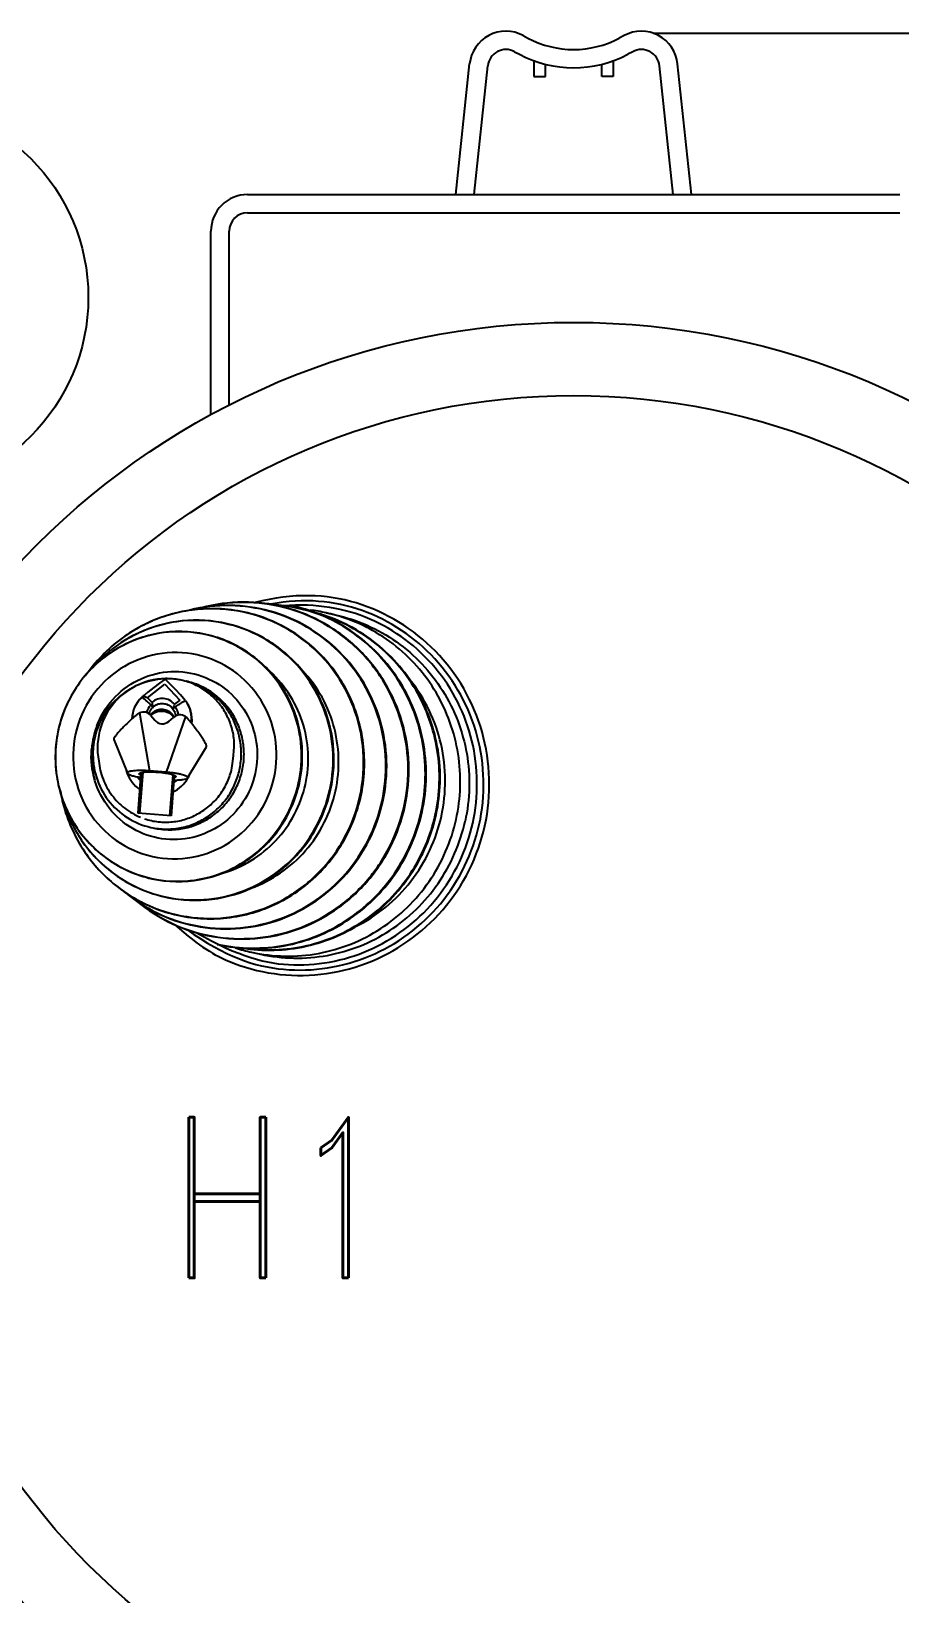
# Model space of a CAD drawing. Header units: millimetres. Extents: x 14764 to 276930, y -11609 to 135619.
# Drawn here: x 270653.1 to 270896.4, y 131103.7 to 131541.4 of the extents above; entities that cross this region are included whole.
import ezdxf

# ---------------------------------------------------------------- set-up
doc = ezdxf.new("R2010")
doc.units = ezdxf.units.MM
doc.header["$LTSCALE"] = 23.1
doc.header["$PDMODE"] = 3
doc.header["$PDSIZE"] = 1
doc.layers.get('0').update_dxf_attribs({"linetype": 'CONTINUOUS'})
doc.layers.get('Defpoints').update_dxf_attribs({"linetype": 'CONTINUOUS'})
doc.styles.add('DFT', font='simplex.shx', dxfattribs={"width": 0.67, "bigfont": 'dft.shx'})
doc.styles.add('数字与字母', font='romand.shx', dxfattribs={"width": 0.8})
doc.dimstyles.new('INTE$0', dxfattribs={"dimscale": 5, "dimtxt": 4, "dimasz": 3, "dimexe": 3, "dimexo": 0, "dimgap": 1, "dimtad": 1, "dimdec": 3, "dimdsep": 46, "dimtxsty": 'DFT', "dimcen": 0, "dimclrd": 3, "dimclre": 3, "dimclrt": 6, "dimadec": 0, "dimazin": 0, "dimtfac": 1, "dimtdec": 3, "dimtix": 1, "dimtmove": 1, "dimatfit": 0, "dimfxl": 0, "dimtolj": 1, "dimtzin": 0, "dimarcsym": 0})

# ---------------------------------------------------------------- blocks, each defined once
blk = doc.blocks.new('*D250')
at = {"color": 3, "lineweight": -2, "transparency": 16777216}
for p, q in [((271067.45, 131239.36), (271067.45, 130768.79)), ((270431.76, 131217.36), (270431.76, 130768.79)), ((270446.76, 130783.79), (271052.45, 130783.79))]:
    blk.add_line(p, q, dxfattribs=at)
at = {"color": 3, "transparency": 16777216}
for points in [[(270446.76, 130786.29), (270446.76, 130781.29), (270431.76, 130783.79)], [(271052.45, 130786.29), (271052.45, 130781.29), (271067.45, 130783.79)]]:
    blk.add_solid(points, dxfattribs=at)
at = {"layer": 'Defpoints', "color": 0, "transparency": 16777216}
for p in [(271067.45, 131239.36), (270431.76, 131217.36), (271067.45, 130783.79)]:
    blk.add_point(p, dxfattribs=at)
at = {"color": 6, "transparency": 16777216, "insert": (270749.6, 130813.79), "char_height": 40, "attachment_point": 5, "style": 'DFT'}
blk.add_mtext('\\A1;920', dxfattribs=at)
blk = doc.blocks.new('*D251')
at = {"color": 3, "lineweight": -2, "transparency": 16777216}
for p, q in [((270827.34, 131540.85), (271297.51, 131540.85)), ((271282.51, 131525.85), (271282.51, 130924.58)), ((270808.76, 130909.58), (271297.51, 130909.58))]:
    blk.add_line(p, q, dxfattribs=at)
at = {"color": 3, "transparency": 16777216}
for points in [[(271280.01, 131525.85), (271285.01, 131525.85), (271282.51, 131540.85)], [(271280.01, 130924.58), (271285.01, 130924.58), (271282.51, 130909.58)]]:
    blk.add_solid(points, dxfattribs=at)
at = {"layer": 'Defpoints', "color": 0, "transparency": 16777216}
for p in [(270827.34, 131540.85), (270808.76, 130909.58), (271282.51, 130909.58)]:
    blk.add_point(p, dxfattribs=at)
at = {"color": 6, "transparency": 16777216, "insert": (271252.51, 131225.21), "char_height": 40, "attachment_point": 5, "rotation": 90, "style": 'DFT'}
blk.add_mtext('\\A1;955', dxfattribs=at)

msp = doc.modelspace()

# ---------------------------------------------------------------- linework, layer by layer
at = {"color": 0, "linetype": 'ByBlock', "lineweight": 25, "ltscale": 0.5}
for p, q in [((270790.8961, 131540.2079), (270792.237, 131539.4928)), ((270819.1713, 131540.2079), (270817.8304, 131539.4928)), ((270788.4874, 131535.6914), (270789.8282, 131534.9763)), ((270793.9165, 131533.1476), (270793.9165, 131528.7755)), ((270816.1509, 131533.1476), (270816.1509, 131528.7755)), ((270821.5801, 131535.6914), (270820.2392, 131534.9763)), ((270772.0022, 131495.664), (270775.8987, 131532.2588)), ((270777.1498, 131495.664), (270780.9886, 131531.7169)), ((270793.9165, 131528.7755), (270797.1157, 131528.7755)), ((270797.1157, 131528.7755), (270797.1157, 131532.1601)), ((270812.9517, 131528.7755), (270812.9517, 131532.1601)), ((270816.1509, 131528.7755), (270812.9517, 131528.7755)), ((270832.9176, 131495.664), (270829.0788, 131531.7169)), ((270838.0652, 131495.664), (270834.1687, 131532.2588)), ((270713.6971, 131495.664), (270896.3703, 131495.664)), ((270713.6971, 131490.5453), (270896.3703, 131490.5453)), ((270703.4597, 131434.01), (270703.4597, 131485.4266)), ((270708.5784, 131436.8447), (270708.5784, 131485.4266)), ((270735.7628, 131378.4656), (270738.2745, 131377.9125)), ((270685.6867, 131354.6921), (270690.5242, 131358.5231)), ((270690.5242, 131358.5231), (270694.7505, 131354.017)), ((270685.7597, 131356.2395), (270684.1874, 131354.8571)), ((270686.9683, 131353.3637), (270685.6867, 131354.6921)), ((270694.7505, 131354.017), (270693.2186, 131352.8659)), ((270683.3956, 131350.4502), (270686.2389, 131334.1915)), ((270686.5984, 131352.6379), (270687.1453, 131352.0627)), ((270686.6883, 131349.8482), (270686.6175, 131349.9216)), ((270686.637, 131349.6953), (270687.7368, 131348.3874)), ((270686.7693, 131349.8788), (270686.6883, 131349.8482)), ((270696.2851, 131349.4236), (270690.9042, 131333.8199)), ((270691.6722, 131348.074), (270692.9651, 131349.1913)), ((270692.8379, 131351.6094), (270693.4691, 131352.0905)), ((270692.8635, 131349.3934), (270692.9386, 131349.3504)), ((270693.0202, 131349.4117), (270692.9386, 131349.3504)), ((270676.2192, 131342.9788), (270680.1071, 131333.5439)), ((270696.8562, 131332.21), (270702.1884, 131340.9106)), ((270683.8526, 131333.7026), (270682.9451, 131322.3075)), ((270684.3301, 131333.8037), (270683.4116, 131322.2703)), ((270690.9042, 131333.8199), (270686.2389, 131334.1915)), ((270692.7275, 131333.1349), (270691.809, 131321.6015)), ((270693.183, 131332.9595), (270692.2755, 131321.5644)), ((270662.0807, 131325.5325), (270662.1013, 131325.4644)), ((270692.2755, 131321.5644), (270682.9451, 131322.3075)), ((270714.8287, 131283.3992), (270717.3403, 131282.8461))]:
    msp.add_line(p, q, dxfattribs=at)
for points in [[(270690.635, 131359.9151), (270689.0663, 131358.8209), (270687.4132, 131357.5818), (270685.7597, 131356.2395)], [(270696.1983, 131353.9113), (270694.9102, 131355.4689), (270693.5096, 131357.037), (270692.059, 131358.54), (270690.635, 131359.9151)], [(270686.7693, 131349.8788), (270687.0793, 131350.1385), (270687.5629, 131350.452), (270688.1575, 131350.7216), (270688.8356, 131350.9034), (270689.5599, 131350.9706), (270690.2935, 131350.911), (270690.9971, 131350.7281), (270691.6364, 131350.4397), (270692.1789, 131350.0785), (270692.6045, 131349.6927), (270692.8635, 131349.3934)]]:
    msp.add_lwpolyline(points, dxfattribs=at)
at = {"color": 0, "linetype": 'ByBlock', "lineweight": 25}
for centre, radius in [((270614.0918, 131466.8587), 54.9947), ((270805.0337, 131247.3579), 212.5), ((270805.0337, 131247.3579), 192)]:
    msp.add_circle(centre, radius, dxfattribs=at)
at = {"color": 0, "linetype": 'ByBlock', "lineweight": 25, "ltscale": 0.5}
for centre, radius, start, end in [((270786.0786, 131531.1749), 10.2374, 61.927513, 173.922134), ((270805.0337, 131563.4866), 27.193, 241.927513, 298.072487), ((270823.9888, 131531.1749), 10.2374, 6.077866, 118.072487), ((270786.0786, 131531.1749), 5.1187, 61.927513, 173.922134), ((270805.0337, 131563.4866), 32.3117, 241.927513, 298.072487), ((270823.9888, 131531.1749), 5.1187, 6.077866, 118.072487), ((270713.6971, 131485.4266), 10.2374, 90, 180), ((270713.6971, 131485.4266), 5.1187, 90, 180), ((270725.5634, 131332.1272), 47.4476, 77.586724, 83.175017), ((270725.5908, 131332.272), 47.3002, 74.468231, 77.581399), ((270691.1066, 131340.6203), 19.428, 76.340324, 190.973975), ((270695.2358, 131338.0607), 35.371, 150.889315, 155.74342), ((270689.7333, 131348.5945), 8.4238, 132.232406, 178.731333), ((270689.7361, 131348.5913), 8.4281, 124.96974, 131.526736), ((270689.669, 131348.7965), 8.2016, 127.151164, 132.133979), ((270689.7336, 131348.5945), 8.4238, 352.15966, 38.648959), ((270695.4448, 131337.978), 35.5956, 155.760172, 166.969837), ((270689.7004, 131349.3911), 4.4904, 133.69377, 165.164423), ((270689.6171, 131347.7722), 3.7, 133.946667, 146.744018), ((270689.7181, 131347.7641), 3.7, 24.148882, 36.946199), ((270689.8922, 131349.3758), 4.4904, 5.728684, 37.196723), ((270695.4496, 131337.9996), 35.5956, 168.221562, 179.401868), ((270695.1421, 131338.056), 35.2831, 167.581452, 168.209336), ((270695.1405, 131338.0562), 35.2814, 166.982257, 167.581243), ((270693.8123, 131338.3488), 23.8723, 159.502004, 196.402519), ((270691.6784, 131338.8187), 21.3022, 157.449228, 192.235416), ((270695.2282, 131338.0124), 35.374, 179.418806, 184.501206), ((270695.1861, 131338.0084), 35.3318, 184.500111, 191.283876), ((270688.5651, 131336.6779), 9.1436, 193.644084, 200.333349), ((270688.6822, 131336.7345), 9.273, 200.409825, 235.893222), ((270688.7513, 131337.0633), 7.4536, 217.63274, 227.00413), ((270688.8942, 131336.7176), 9.273, 294.999643, 330.483041), ((270689.0008, 131336.6432), 9.1436, 330.559517, 337.248789), ((270695.089, 131337.996), 35.2342, 191.295122, 199.102628), ((270704.3849, 131335.9457), 43.7558, 189.804217, 196.869474), ((270688.8781, 131337.0532), 7.4536, 303.888736, 313.260126), ((270694.8688, 131337.9215), 35.0017, 199.105237, 203.190777), ((270699.6947, 131336.8751), 39.287, 196.88452, 200.951518), ((270725.0369, 131329.7359), 47.4478, 251.980563, 257.575951)]:
    msp.add_arc(centre, radius, start, end, dxfattribs=at)
for centre, start_param, end_param in [((270684.5067, 131347.8104), -0.77956846, 0.48823946), ((270694.7702, 131346.993), -0.48823946, 0.77956846), ((270689.8671, 131350.2723), 2.3620242, 3.92116111)]:
    msp.add_ellipse(centre, major_axis=(0.2286, 2.8706), ratio=0.97511286, start_param=start_param, end_param=end_param, dxfattribs=at)
for points, knots in [([(270745.407, 131326.9873), (270746.4741, 131331.8332), (270746.9578, 131341.9587), (270742.5811, 131356.4298), (270733.6145, 131368.5623), (270721.091, 131376.8941), (270706.4892, 131380.4317), (270691.5429, 131378.7472), (270678.036, 131372.0725), (270671.0265, 131364.7991), (270668.244, 131360.7095)], [0, 0, 0, 0, 0.12583435, 0.25133047, 0.37631313, 0.50083415, 0.62515737, 0.74963744, 0.87455762, 1, 1, 1, 1]), ([(270751.5915, 131325.6255), (270752.4111, 131329.3474), (270753.1221, 131337.0242), (270751.31, 131348.4062), (270746.7392, 131358.9648), (270739.691, 131368.0178), (270730.6122, 131374.9866), (270720.0786, 131379.4206), (270708.7747, 131381.0351), (270701.194, 131380.1587), (270697.5351, 131379.2538)], [0, 0, 0, 0, 0.12591823, 0.25163231, 0.37702361, 0.50202194, 0.62666774, 0.75108819, 0.87546742, 1, 1, 1, 1]), ([(270751.3683, 131325.6746), (270752.1858, 131329.3874), (270752.8972, 131337.0436), (270751.1002, 131348.395), (270746.5593, 131358.9252), (270739.5547, 131367.9567), (270730.5302, 131374.9155), (270720.0564, 131379.355), (270708.81, 131380.9927), (270701.2624, 131380.1427), (270697.6174, 131379.2534)], [0, 0, 0, 0, 0.12608994, 0.25194139, 0.37740911, 0.50241048, 0.62699135, 0.75130184, 0.87556071, 1, 1, 1, 1]), ([(270757.7761, 131324.2636), (270758.6366, 131328.1714), (270759.3748, 131336.234), (270757.4349, 131348.1803), (270752.5771, 131359.2421), (270745.1061, 131368.6928), (270735.5038, 131375.9187), (270724.3889, 131380.4436), (270712.4962, 131381.9731), (270704.5511, 131380.9251), (270700.7259, 131379.9097)], [0, 0, 0, 0, 0.12592625, 0.25164651, 0.3770345, 0.50202441, 0.62665903, 0.7510716, 0.87545259, 1, 1, 1, 1]), ([(270757.5528, 131324.3128), (270758.4117, 131328.2131), (270759.1503, 131336.2588), (270757.2229, 131348.1793), (270752.3899, 131359.2164), (270744.956, 131368.6469), (270735.4007, 131375.8615), (270724.338, 131380.3877), (270712.4962, 131381.933), (270704.581, 131380.9049), (270700.7687, 131379.9014)], [0, 0, 0, 0, 0.12609203, 0.25194432, 0.37740457, 0.50239526, 0.62696532, 0.75127118, 0.87553786, 1, 1, 1, 1]), ([(270762.5804, 131322.7221), (270764.0173, 131329.2471), (270764.2011, 131343.0281), (270756.2101, 131361.9269), (270741.3391, 131375.9669), (270728.4011, 131380.4449), (270714.9749, 131381.3933)], [0, 0, 0, 0, 0.25153977, 0.50213682, 0.75145567, 1, 1, 1, 1]), ([(270780.1716, 131318.8484), (270782.0545, 131327.4008), (270781.5475, 131345.7064), (270767.9316, 131369.2361), (270744.8293, 131383.4027), (270726.663, 131384.1366), (270715.7936, 131381.3332)], [0, 0, 0, 0, 0.25186545, 0.50239822, 0.75139022, 1, 1, 1, 1]), ([(270778.5931, 131319.196), (270780.3681, 131327.2577), (270780.0143, 131344.4703), (270767.7168, 131366.8846), (270746.5282, 131381.0387), (270729.519, 131382.6709), (270720.2658, 131380.9145)], [0, 0, 0, 0, 0.25184057, 0.50241977, 0.75147484, 1, 1, 1, 1]), ([(270776.7799, 131319.5953), (270778.4319, 131327.0974), (270778.3015, 131343.0486), (270767.6273, 131364.2214), (270748.7313, 131378.4009), (270733.1374, 131381.1145), (270723.6515, 131380.4698)], [0, 0, 0, 0, 0.25193612, 0.50256151, 0.7515872, 1, 1, 1, 1]), ([(270762.3572, 131322.7713), (270763.7078, 131328.9048), (270764.0377, 131341.8051), (270757.2248, 131359.7753), (270744.1604, 131373.7664), (270732.4832, 131379.0137), (270726.4439, 131380.3933)], [0, 0, 0, 0, 0.25170742, 0.50242325, 0.75172102, 1, 1, 1, 1]), ([(270736.971, 131328.845), (270737.8897, 131333.0172), (270738.3738, 131341.7147), (270734.9115, 131354.2427), (270727.6302, 131364.9774), (270717.2902, 131372.7454), (270704.9994, 131376.7065), (270692.0811, 131376.4255), (270679.9413, 131371.9524), (270673.215, 131366.483), (270670.3917, 131363.3023)], [0, 0, 0, 0, 0.12585096, 0.25139552, 0.3764683, 0.5010885, 0.62546587, 0.74991296, 0.87471233, 1, 1, 1, 1]), ([(270736.7477, 131328.8942), (270737.5719, 131332.637), (270738.1332, 131340.3998), (270735.608, 131351.7422), (270729.936, 131361.85), (270721.5969, 131369.8388), (270711.3069, 131375.0159), (270699.9541, 131376.9282), (270688.534, 131375.4158), (270681.5225, 131372.2056), (270678.338, 131370.1376)], [0, 0, 0, 0, 0.12609639, 0.25188324, 0.3771768, 0.50193931, 0.62631726, 0.75058886, 0.87506871, 1, 1, 1, 1]), ([(270745.1837, 131327.0365), (270746.0965, 131331.1816), (270746.7181, 131339.7787), (270743.9215, 131352.3402), (270737.6399, 131363.5343), (270728.4044, 131372.3817), (270717.0084, 131378.1151), (270704.4355, 131380.2328), (270691.788, 131378.5577), (270684.023, 131375.0023), (270680.4962, 131372.7121)], [0, 0, 0, 0, 0.12609639, 0.25188323, 0.37717679, 0.50193928, 0.62631723, 0.75058883, 0.87506869, 1, 1, 1, 1]), ([(270766.5135, 131321.856), (270767.8159, 131327.7706), (270768.1962, 131340.1943), (270761.901, 131357.6147), (270749.6623, 131371.4367), (270738.5995, 131376.9225), (270732.8262, 131378.5083)], [0, 0, 0, 0, 0.25141458, 0.5020227, 0.7514577, 1, 1, 1, 1]), ([(270766.2902, 131321.9052), (270767.5839, 131327.7798), (270767.9769, 131340.1113), (270761.7955, 131357.4219), (270749.7427, 131371.2037), (270738.822, 131376.7333), (270733.1139, 131378.3588)], [0, 0, 0, 0, 0.25165045, 0.50236582, 0.75171189, 1, 1, 1, 1]), ([(270772.1267, 131320.62), (270773.4415, 131326.5907), (270773.8315, 131339.1268), (270767.5072, 131356.7088), (270755.2006, 131370.6702), (270744.0681, 131376.2296), (270738.2565, 131377.8448)], [0, 0, 0, 0, 0.25165749, 0.50237319, 0.75171353, 1, 1, 1, 1]), ([(270738.2744, 131377.9123), (270744.3687, 131376.5703), (270756.171, 131371.3642), (270769.4023, 131357.3312), (270776.3193, 131339.2447), (270775.9989, 131326.2457), (270774.6383, 131320.0669)], [0, 0, 0, 0, 0.24827792, 0.49756778, 0.74828047, 1, 1, 1, 1]), ([(270728.2218, 131330.7716), (270729.2008, 131335.2173), (270729.4283, 131344.5747), (270724.4445, 131357.5963), (270714.8847, 131367.7099), (270702.1855, 131373.3218), (270688.3037, 131373.5632), (270675.3801, 131368.4006), (270665.3875, 131358.6768), (270661.6635, 131350.0894), (270660.6845, 131345.6437)], [0, 0, 0, 0, 0.12568761, 0.25097105, 0.37568653, 0.49999967, 0.6243129, 0.74902862, 0.87431229, 1, 1, 1, 1]), ([(270727.9986, 131330.8208), (270728.718, 131334.0878), (270729.2293, 131340.8576), (270727.1218, 131350.7739), (270722.3179, 131359.6724), (270715.2038, 131366.8078), (270706.3656, 131371.5906), (270696.5308, 131373.6187), (270686.5249, 131372.7298), (270680.2818, 131370.236), (270677.4135, 131368.58)], [0, 0, 0, 0, 0.12610333, 0.25190492, 0.37723273, 0.50203678, 0.62644556, 0.75071615, 0.8751516, 1, 1, 1, 1]), ([(270721.15, 131332.3289), (270721.9583, 131335.9992), (270722.1477, 131343.7211), (270718.0427, 131354.464), (270710.1691, 131362.803), (270699.7113, 131367.4274), (270688.2784, 131367.6235), (270677.6304, 131363.3631), (270669.3926, 131355.3381), (270666.321, 131348.2508), (270665.5127, 131344.5805)], [0, 0, 0, 0, 0.12585975, 0.2512161, 0.37586103, 0.5, 0.62413897, 0.7487839, 0.87414026, 1, 1, 1, 1]), ([(270729.8992, 131330.4023), (270731.1702, 131336.1742), (270730.6088, 131348.5923), (270723.6666, 131358.9281), (270719.2097, 131362.7489)], [0, 0, 0, 0, 0.50168608, 1, 1, 1, 1]), ([(270738.3352, 131328.5446), (270739.6742, 131334.6254), (270739.307, 131347.6296), (270732.6482, 131358.8251), (270728.2567, 131363.1859)], [0, 0, 0, 0, 0.50151693, 1, 1, 1, 1]), ([(270671.4515, 131346.7083), (270672.4742, 131349.4467), (270675.5602, 131354.5815), (270682.6272, 131360.0299), (270691.176, 131362.5012), (270700.0097, 131361.6248), (270707.889, 131357.525), (270713.7101, 131350.7783), (270716.6769, 131342.3492), (270716.478, 131336.3537), (270715.8488, 131333.4962)], [0, 0, 0, 0, 0.12579291, 0.25098737, 0.37551347, 0.49964818, 0.62388134, 0.74864707, 0.8740881, 1, 1, 1, 1]), ([(270695.6947, 131359.4988), (270693.3509, 131360.0149), (270688.4302, 131360.2156), (270681.4201, 131357.9488), (270675.583, 131353.416), (270672.9344, 131349.2283), (270672.005, 131346.9881)], [0, 0, 0, 0, 0.24874444, 0.49816772, 0.74862766, 1, 1, 1, 1]), ([(270709.3147, 131334.9351), (270710.0801, 131340.6852), (270710.0172, 131343.3758), (270709.0996, 131347.2966), (270707.3992, 131350.9393), (270704.9892, 131354.1429), (270701.9742, 131356.768), (270698.4848, 131358.6995), (270694.6756, 131359.8524), (270692.0285, 131360.068), (270690.7131, 131360.0355)], [0, 0, 0, 0, 0.12596904, 0.25177594, 0.37730039, 0.50245833, 0.62723136, 0.75166804, 0.87587512, 1, 1, 1, 1]), ([(270711.429, 131334.4695), (270711.7177, 131335.7805), (270712.048, 131338.4623), (270711.7793, 131342.4979), (270710.7576, 131346.4052), (270709.0192, 131350.0395), (270706.6277, 131353.2684), (270703.6695, 131355.9735), (270700.2546, 131358.0548), (270697.7515, 131358.9769), (270696.4715, 131359.3118)], [0, 0, 0, 0, 0.12589147, 0.25164387, 0.37715661, 0.50234669, 0.62718303, 0.75168524, 0.87592174, 1, 1, 1, 1]), ([(270712.2118, 131334.2971), (270712.5077, 131335.6409), (270712.8399, 131338.3917), (270712.5349, 131342.5272), (270711.4397, 131346.5202), (270709.5955, 131350.2156), (270707.0726, 131353.4714), (270703.9674, 131356.1624), (270700.4009, 131358.1841), (270697.8017, 131359.0349), (270696.4774, 131359.3265)], [0, 0, 0, 0, 0.12591328, 0.25168364, 0.37720104, 0.50238415, 0.62720425, 0.75168811, 0.87591397, 1, 1, 1, 1]), ([(270767.9884, 131321.5312), (270769.4315, 131328.0847), (270769.4143, 131341.973), (270763.3651, 131354.4877), (270759.2001, 131359.7065)], [0, 0, 0, 0, 0.50124837, 1, 1, 1, 1]), ([(270681.5034, 131348.9402), (270681.5087, 131350.0298), (270681.9754, 131352.2345), (270683.2887, 131354.0644), (270684.0902, 131354.8084)], [0, 0, 0, 0, 0.49909053, 1, 1, 1, 1]), ([(270684.1211, 131354.7763), (270684.1754, 131354.7642), (270684.303, 131354.7035), (270684.5127, 131354.5691), (270684.7752, 131354.3703), (270685.216, 131354.0012), (270685.8354, 131353.4226), (270686.3349, 131352.9149), (270686.5984, 131352.6379)], [0, 0, 0, 0, 0.05080804, 0.12695935, 0.22759183, 0.35056919, 0.65134309, 1, 1, 1, 1]), ([(270685.6867, 131354.6921), (270685.5106, 131354.7457), (270685.1922, 131354.8456), (270684.7123, 131354.9754), (270684.3238, 131354.9815), (270684.1874, 131354.8571)], [0, 0, 0, 0, 0.3581632, 0.64085405, 1, 1, 1, 1]), ([(270693.2186, 131352.8659), (270692.8621, 131353.326), (270691.9404, 131354.1054), (270690.2126, 131354.6109), (270688.4265, 131354.3853), (270687.3931, 131353.7615), (270686.9683, 131353.3637)], [0, 0, 0, 0, 0.24944075, 0.5, 0.75055925, 1, 1, 1, 1]), ([(270693.4691, 131352.0905), (270693.7738, 131352.3228), (270694.3486, 131352.7457), (270695.0531, 131353.2196), (270695.5473, 131353.5143), (270695.8378, 131353.6689), (270696.0656, 131353.7678), (270696.2008, 131353.8071), (270696.256, 131353.81)], [0, 0, 0, 0, 0.34918947, 0.65023064, 0.77318737, 0.87367728, 0.94956179, 1, 1, 1, 1]), ([(270697.9144, 131347.6331), (270698.0817, 131348.7096), (270697.9699, 131350.9598), (270696.9634, 131352.9742), (270696.29, 131353.8356)], [0, 0, 0, 0, 0.49909094, 1, 1, 1, 1]), ([(270682.7011, 131350.0033), (270681.8315, 131349.2384), (270680.5818, 131348.1022), (270679.0294, 131346.5925), (270678.0446, 131345.5796), (270677.2396, 131344.688), (270676.6542, 131343.9567), (270676.3208, 131343.4493), (270676.2054, 131343.1415), (270676.2019, 131343.021), (270676.2192, 131342.9789)], [0, 0, 0, 0, 0.35996818, 0.52479294, 0.67297075, 0.79908094, 0.89774508, 0.96464507, 0.98582974, 1, 1, 1, 1]), ([(270686.1316, 131350.1521), (270686.2229, 131350.5847), (270686.5692, 131351.426), (270687.5036, 131352.4158), (270688.7309, 131353.0169), (270689.6434, 131353.106), (270690.0899, 131353.0705)], [0, 0, 0, 0, 0.24831427, 0.49772022, 0.74842919, 1, 1, 1, 1]), ([(270686.9867, 131350.3501), (270686.9587, 131350.2538), (270686.9139, 131350.1185), (270686.8365, 131349.9625), (270686.7933, 131349.9011), (270686.7693, 131349.8788)], [0, 0, 0, 0, 0.57556194, 0.81244919, 1, 1, 1, 1]), ([(270686.9683, 131353.3637), (270686.9998, 131353.1119), (270687.0665, 131352.6794), (270687.1287, 131352.2459), (270687.1453, 131352.0627)], [0, 0, 0, 0, 0.57983397, 1, 1, 1, 1]), ([(270687.0493, 131350.4362), (270687.428, 131350.8011), (270688.3552, 131351.3753), (270689.436, 131351.5145), (270689.9627, 131351.4726)], [0, 0, 0, 0, 0.4988511, 1, 1, 1, 1]), ([(270687.1453, 131352.0627), (270687.5328, 131352.4237), (270688.4747, 131352.9885), (270690.0996, 131353.1917), (270691.6718, 131352.7339), (270692.5124, 131352.0272), (270692.8379, 131351.6094)], [0, 0, 0, 0, 0.24943898, 0.49999994, 0.75056092, 1, 1, 1, 1]), ([(270689.9627, 131351.4726), (270690.4893, 131351.4306), (270691.5345, 131351.1221), (270692.359, 131350.4083), (270692.6752, 131349.9881)], [0, 0, 0, 0, 0.5011489, 1, 1, 1, 1]), ([(270690.0899, 131353.0705), (270690.5365, 131353.0349), (270691.4234, 131352.8025), (270692.54, 131352.0147), (270693.3059, 131350.8894), (270693.5148, 131350.004), (270693.5364, 131349.5623)], [0, 0, 0, 0, 0.25157081, 0.50227978, 0.75168573, 1, 1, 1, 1]), ([(270692.7234, 131349.8932), (270692.7359, 131349.7936), (270692.7586, 131349.6531), (270692.8104, 131349.4867), (270692.8434, 131349.4192), (270692.8635, 131349.3934)], [0, 0, 0, 0, 0.57556176, 0.81244904, 1, 1, 1, 1]), ([(270693.2186, 131352.8659), (270693.1476, 131352.6223), (270693.0133, 131352.2058), (270692.8833, 131351.7876), (270692.8379, 131351.6094)], [0, 0, 0, 0, 0.57983397, 1, 1, 1, 1]), ([(270660.6845, 131345.6437), (270659.7055, 131341.198), (270659.478, 131331.8407), (270664.4619, 131318.819), (270674.0216, 131308.7054), (270686.7208, 131303.0935), (270700.6026, 131302.8521), (270713.5263, 131308.0147), (270723.5188, 131317.7385), (270727.2429, 131326.3259), (270728.2218, 131330.7716)], [0, 0, 0, 0, 0.12568761, 0.25097105, 0.37568653, 0.49999967, 0.6243129, 0.74902862, 0.87431229, 1, 1, 1, 1]), ([(270702.1884, 131340.9106), (270702.2123, 131340.9495), (270702.2278, 131341.069), (270702.1626, 131341.3912), (270701.9137, 131341.9449), (270701.4515, 131342.7597), (270700.7977, 131343.7675), (270699.9857, 131344.9235), (270698.6918, 131346.6599), (270697.6377, 131347.9796), (270696.9001, 131348.8724)], [0, 0, 0, 0, 0.01417026, 0.03535493, 0.10225492, 0.20091906, 0.32702925, 0.47520706, 0.64003182, 1, 1, 1, 1]), ([(270665.5127, 131344.5805), (270664.7045, 131340.9102), (270664.5151, 131333.1882), (270668.6201, 131322.4453), (270676.4937, 131314.1063), (270686.9514, 131309.482), (270698.3843, 131309.2859), (270709.0324, 131313.5463), (270717.2702, 131321.5713), (270720.3418, 131328.6585), (270721.15, 131332.3289)], [0, 0, 0, 0, 0.12585975, 0.2512161, 0.37586103, 0.5, 0.62413897, 0.7487839, 0.87414026, 1, 1, 1, 1]), ([(270715.8488, 131333.4962), (270715.2195, 131330.6385), (270712.8814, 131325.1136), (270706.6476, 131318.71), (270698.53, 131315.0328), (270689.6566, 131314.6229), (270681.2715, 131317.5395), (270674.5519, 131323.3747), (270670.4284, 131331.2892), (270669.786, 131337.246), (270670.0089, 131340.1608)], [0, 0, 0, 0, 0.12591179, 0.25135266, 0.37611817, 0.50035115, 0.62448583, 0.74901211, 0.87420686, 1, 1, 1, 1]), ([(270670.3934, 131339.6744), (270670.2952, 131337.2506), (270670.9387, 131332.3365), (270674.3316, 131325.7691), (270679.7417, 131320.7659), (270684.2924, 131318.8806), (270686.6366, 131318.3643)], [0, 0, 0, 0, 0.25137251, 0.50183261, 0.75125582, 1, 1, 1, 1]), ([(270672.0339, 131336.9219), (270672.2076, 131335.2097), (270673.0161, 131331.8204), (270675.5292, 131327.2628), (270679.1569, 131323.5554), (270682.157, 131321.8293), (270683.735, 131321.1897)], [0, 0, 0, 0, 0.25137513, 0.50182884, 0.75129776, 1, 1, 1, 1]), ([(270686.2389, 131334.1915), (270685.823, 131334.2246), (270685.0071, 131334.2752), (270683.8239, 131334.3058), (270682.74, 131334.2891), (270681.8016, 131334.2269), (270681.1299, 131334.1353), (270680.6974, 131334.0345), (270680.4554, 131333.9557), (270680.2725, 131333.8682), (270680.1469, 131333.7729), (270680.0812, 131333.658), (270680.0932, 131333.5778), (270680.1073, 131333.5439)], [0, 0, 0, 0, 0.1952324, 0.3823676, 0.55365924, 0.70223227, 0.82222367, 0.8702618, 0.9098512, 0.94109164, 0.96472875, 0.98282994, 1, 1, 1, 1]), ([(270680.1073, 131333.5439), (270680.1315, 131333.4856), (270680.2391, 131333.3667), (270680.6012, 131333.1383), (270681.3156, 131332.88), (270682.4176, 131332.603), (270683.2695, 131332.4525), (270683.7403, 131332.3809)], [0, 0, 0, 0, 0.04887532, 0.1192811, 0.33141529, 0.63134471, 1, 1, 1, 1]), ([(270683.3685, 131333.3025), (270683.3552, 131333.3371), (270683.352, 131333.4259), (270683.4526, 131333.5385), (270683.6219, 131333.6309), (270683.7642, 131333.6793), (270683.8479, 131333.7033)], [0, 0, 0, 0, 0.16130972, 0.34986178, 0.62097599, 1, 1, 1, 1]), ([(270683.7899, 131332.9746), (270683.6893, 131333.0219), (270683.5311, 131333.1053), (270683.3934, 131333.2378), (270683.3685, 131333.3025)], [0, 0, 0, 0, 0.61621347, 1, 1, 1, 1]), ([(270683.8479, 131333.7033), (270683.9082, 131333.7207), (270684.2133, 131333.7966), (270684.5258, 131333.8387), (270684.7759, 131333.8646)], [0, 0, 0, 0, 0.19961622, 1, 1, 1, 1]), ([(270684.7759, 131333.8646), (270685.3219, 131333.9209), (270686.5861, 131333.9592), (270688.5608, 131333.8705), (270690.5246, 131333.6455), (270691.7669, 131333.4076), (270692.297, 131333.2656)], [0, 0, 0, 0, 0.21742101, 0.5, 0.78257899, 1, 1, 1, 1]), ([(270684.8556, 131320.7769), (270686.1042, 131320.3618), (270688.6989, 131319.7953), (270692.6788, 131319.7861), (270696.58, 131320.6148), (270700.23, 131322.2455), (270703.4702, 131324.6061), (270706.1599, 131327.5937), (270708.182, 131331.076), (270709.0276, 131333.631), (270709.3147, 131334.9351)], [0, 0, 0, 0, 0.12412488, 0.24833196, 0.37276864, 0.49754167, 0.62269961, 0.74822406, 0.87403096, 1, 1, 1, 1]), ([(270686.6366, 131318.3643), (270687.9609, 131318.0727), (270690.677, 131317.753), (270694.7628, 131318.0896), (270698.7112, 131319.2273), (270702.3683, 131321.1224), (270705.5942, 131323.7012), (270708.2653, 131326.8649), (270710.2791, 131330.4898), (270711.1331, 131333.1257), (270711.429, 131334.4695)], [0, 0, 0, 0, 0.12408602, 0.24831191, 0.37279572, 0.49761585, 0.62279896, 0.74831677, 0.87408573, 1, 1, 1, 1]), ([(270687.4194, 131318.192), (270688.7437, 131317.9004), (270691.4598, 131317.5807), (270695.5456, 131317.9172), (270699.4939, 131319.055), (270703.151, 131320.95), (270706.3769, 131323.5289), (270709.048, 131326.6925), (270711.0619, 131330.3175), (270711.9159, 131332.9533), (270712.2118, 131334.2971)], [0, 0, 0, 0, 0.12408603, 0.24831189, 0.37279575, 0.49761585, 0.62279896, 0.74831636, 0.87408672, 1, 1, 1, 1]), ([(270696.856, 131332.21), (270696.8753, 131332.2412), (270696.8999, 131332.3185), (270696.8531, 131332.4423), (270696.7442, 131332.5564), (270696.5775, 131332.6717), (270696.351, 131332.7878), (270695.9399, 131332.9558), (270695.2912, 131333.1526), (270694.3745, 131333.3625), (270693.3069, 131333.5505), (270692.1337, 131333.7076), (270691.3201, 131333.7868), (270690.9042, 131333.8199)], [0, 0, 0, 0, 0.01717006, 0.03527125, 0.05890836, 0.0901488, 0.1297382, 0.17777633, 0.29776773, 0.44634076, 0.6176324, 0.8047676, 1, 1, 1, 1]), ([(270692.297, 131333.2656), (270692.3892, 131333.2409), (270692.6912, 131333.155), (270692.9898, 131333.0525), (270693.1878, 131332.9595)], [0, 0, 0, 0, 0.30377457, 1, 1, 1, 1]), ([(270693.0848, 131331.6367), (270693.561, 131331.6329), (270694.4259, 131331.6466), (270695.5579, 131331.7457), (270696.3041, 131331.8877), (270696.6978, 131332.0559), (270696.8229, 131332.1562), (270696.856, 131332.21)], [0, 0, 0, 0, 0.36865529, 0.66858471, 0.8807189, 0.95112468, 1, 1, 1, 1]), ([(270693.5977, 131332.4878), (270693.5629, 131332.4279), (270693.4059, 131332.3189), (270693.2366, 131332.2615), (270693.1298, 131332.2308)], [0, 0, 0, 0, 0.38379152, 1, 1, 1, 1]), ([(270693.1878, 131332.9595), (270693.2666, 131332.9225), (270693.3995, 131332.8522), (270693.552, 131332.7342), (270693.6336, 131332.6071), (270693.6163, 131332.5198), (270693.5977, 131332.4878)], [0, 0, 0, 0, 0.37902864, 0.65014449, 0.83869485, 1, 1, 1, 1]), ([(270661.2163, 131328.7973), (270662.0235, 131323.9171), (270665.3293, 131314.3721), (270674.783, 131302.6409), (270687.6393, 131294.8338), (270702.3765, 131291.9106), (270717.2416, 131294.2111), (270730.4751, 131301.455), (270740.5256, 131312.7492), (270744.3399, 131322.1414), (270745.407, 131326.9873)], [0, 0, 0, 0, 0.12544224, 0.25036226, 0.37484222, 0.49916543, 0.62368654, 0.74866935, 0.8741656, 1, 1, 1, 1]), ([(270662.0785, 131325.5342), (270663.3053, 131321.4622), (270667.1131, 131313.6747), (270676.2518, 131304.5181), (270687.8571, 131298.8387), (270700.6742, 131297.2723), (270713.3195, 131299.9793), (270724.4352, 131306.6628), (270732.8386, 131316.5773), (270736.0523, 131324.6731), (270736.971, 131328.845)], [0, 0, 0, 0, 0.12528722, 0.25008623, 0.37453316, 0.49891061, 0.62353107, 0.74860416, 0.87414895, 1, 1, 1, 1]), ([(270662.6953, 131324.138), (270664.1213, 131320.8099), (270668.0367, 131314.5701), (270676.4883, 131307.5362), (270686.7013, 131303.5013), (270697.6627, 131302.8769), (270708.2924, 131305.7194), (270717.5477, 131311.7445), (270724.5249, 131320.3433), (270727.2144, 131327.2596), (270727.9986, 131330.8208)], [0, 0, 0, 0, 0.12518012, 0.24981185, 0.37410342, 0.49839521, 0.62302757, 0.74820845, 0.87392992, 1, 1, 1, 1]), ([(270666.4139, 131316.0045), (270668.435, 131312.7897), (270673.4491, 131306.9303), (270683.1775, 131300.7595), (270694.2838, 131297.725), (270705.7973, 131298.1002), (270716.7215, 131301.8469), (270726.1153, 131308.6372), (270733.1719, 131317.8702), (270735.9235, 131325.1511), (270736.7477, 131328.8942)], [0, 0, 0, 0, 0.12493149, 0.24941146, 0.37368306, 0.49806094, 0.62282334, 0.74811682, 0.87390362, 1, 1, 1, 1]), ([(270706.6075, 131305.5365), (270712.2579, 131307.1312), (270722.9014, 131313.5947), (270728.628, 131324.6297), (270729.8992, 131330.4023)], [0, 0, 0, 0, 0.49831363, 1, 1, 1, 1]), ([(270714.6339, 131301.3394), (270720.4519, 131303.4517), (270731.1994, 131310.8147), (270736.996, 131322.4631), (270738.3352, 131328.5446)], [0, 0, 0, 0, 0.49848279, 1, 1, 1, 1]), ([(270667.2912, 131312.7615), (270669.5294, 131309.2012), (270675.0824, 131302.7122), (270685.8563, 131295.8782), (270698.1562, 131292.5176), (270710.907, 131292.9331), (270723.0054, 131297.0824), (270733.4087, 131304.6026), (270741.2237, 131314.8278), (270744.2709, 131322.8912), (270745.1837, 131327.0365)], [0, 0, 0, 0, 0.12493149, 0.24941146, 0.37368306, 0.49806094, 0.62282334, 0.74811682, 0.87390362, 1, 1, 1, 1]), ([(270680.0017, 131299.6693), (270682.9419, 131297.3104), (270689.4531, 131293.3291), (270700.3902, 131290.044), (270711.8131, 131289.6416), (270722.9808, 131292.1513), (270733.1812, 131297.406), (270741.7656, 131305.0683), (270748.1921, 131314.6371), (270750.7719, 131321.9032), (270751.5915, 131325.6255)], [0, 0, 0, 0, 0.12453262, 0.24891183, 0.37333223, 0.49797799, 0.6229763, 0.74836765, 0.87408177, 1, 1, 1, 1]), ([(270680.0796, 131299.6327), (270683.0138, 131297.294), (270689.5062, 131293.3515), (270700.4005, 131290.1124), (270711.771, 131289.7408), (270722.8845, 131292.2647), (270733.0358, 131297.5184), (270741.5807, 131305.1674), (270747.9801, 131314.7144), (270750.5507, 131321.9617), (270751.3683, 131325.6746)], [0, 0, 0, 0, 0.12443944, 0.24869836, 0.37300881, 0.49758962, 0.62259092, 0.7480586, 0.87391004, 1, 1, 1, 1]), ([(270682.6207, 131297.735), (270685.6653, 131295.2057), (270692.4352, 131290.9154), (270703.871, 131287.3054), (270715.8597, 131286.741), (270727.6107, 131289.2639), (270738.3621, 131294.7018), (270747.4187, 131302.7002), (270754.1983, 131312.7275), (270756.9155, 131320.3553), (270757.7761, 131324.2636)], [0, 0, 0, 0, 0.12454751, 0.2489285, 0.37334102, 0.49797557, 0.62296545, 0.74835345, 0.87407374, 1, 1, 1, 1]), ([(270682.6671, 131297.7212), (270685.7051, 131295.2087), (270692.4563, 131290.9499), (270703.8522, 131287.3769), (270715.7934, 131286.8366), (270727.4963, 131289.3696), (270738.2047, 131294.805), (270747.2275, 131302.7913), (270753.9844, 131312.8), (270756.6939, 131320.4122), (270757.5528, 131324.3128)], [0, 0, 0, 0, 0.1244623, 0.24872903, 0.37303485, 0.49760484, 0.62259546, 0.74805567, 0.87390795, 1, 1, 1, 1]), ([(270693.3129, 131291.0837), (270700.6175, 131284.7323), (270708.2876, 131280.3359), (270721.0481, 131276.8434), (270734.2957, 131276.6572), (270751.4274, 131280.7886), (270770.1384, 131293.8634), (270778.2857, 131310.2841), (270780.1716, 131318.8484)], [0, 0, 0, 0, 0.12491841, 0.24969781, 0.37455776, 0.49967812, 0.74919001, 1, 1, 1, 1]), ([(270696.6953, 131289.7334), (270707.5257, 131282.1494), (270723.6393, 131276.537), (270748.7673, 131280.5258), (270769.2891, 131295.7005), (270776.8209, 131311.148), (270778.5931, 131319.196)], [0, 0, 0, 0, 0.24860141, 0.49765594, 0.74821605, 1, 1, 1, 1]), ([(270699.2957, 131288.8989), (270711.3383, 131282.0965), (270726.6291, 131278.0107), (270749.7315, 131282.9428), (270768.3101, 131297.6734), (270775.128, 131312.0937), (270776.7799, 131319.5953)], [0, 0, 0, 0, 0.24841269, 0.49743849, 0.74806394, 1, 1, 1, 1]), ([(270705.2288, 131285.5747), (270711.329, 131284.2217), (270724.2391, 131283.9692), (270742.1623, 131291.1273), (270756.0491, 131304.6225), (270761.2208, 131316.5479), (270762.5804, 131322.7221)], [0, 0, 0, 0, 0.24853356, 0.49792635, 0.74853515, 1, 1, 1, 1]), ([(270705.5529, 131285.5661), (270711.6137, 131284.28), (270724.4164, 131284.1348), (270742.1524, 131291.3429), (270755.8861, 131304.79), (270761.0064, 131316.637), (270762.3572, 131322.7713)], [0, 0, 0, 0, 0.24827896, 0.49757655, 0.74829237, 1, 1, 1, 1]), ([(270712.136, 131284.5956), (270718.042, 131283.6083), (270730.3876, 131283.9376), (270747.3035, 131291.3391), (270760.3366, 131304.5048), (270765.2109, 131315.9406), (270766.5135, 131321.856)], [0, 0, 0, 0, 0.2485422, 0.49797712, 0.74858531, 1, 1, 1, 1]), ([(270712.4659, 131284.6094), (270718.329, 131283.6864), (270730.563, 131284.1165), (270747.2912, 131291.5603), (270760.1731, 131304.6737), (270764.9965, 131316.0303), (270766.2902, 131321.9052)], [0, 0, 0, 0, 0.24828809, 0.49763408, 0.74834946, 1, 1, 1, 1]), ([(270714.8287, 131283.3993), (270720.9231, 131282.0573), (270733.8204, 131281.8244), (270751.7226, 131289.0018), (270765.5966, 131302.5101), (270770.7661, 131314.4413), (270772.1267, 131320.62)], [0, 0, 0, 0, 0.24827853, 0.49756903, 0.74828447, 1, 1, 1, 1]), ([(270717.3403, 131282.8464), (270723.4347, 131281.5044), (270736.332, 131281.2714), (270754.234, 131288.4487), (270768.1083, 131301.9568), (270773.2777, 131313.8881), (270774.6383, 131320.0669)], [0, 0, 0, 0, 0.24827792, 0.49756778, 0.74828047, 1, 1, 1, 1]), ([(270743.976, 131290.5777), (270749.9483, 131293.5642), (270760.6955, 131302.3805), (270766.5452, 131314.9774), (270767.9884, 131321.5312)], [0, 0, 0, 0, 0.49875153, 1, 1, 1, 1])]:
    msp.add_open_spline(points, degree=3, knots=knots, dxfattribs=at)
for points in [[(270682.7011, 131350.0033), (270682.9078, 131350.1851), (270683.1442, 131350.3381), (270683.3956, 131350.4502)], [(270696.9001, 131348.8724), (270696.7248, 131349.0847), (270696.5156, 131349.2732), (270696.2851, 131349.4236)]]:
    msp.add_open_spline(points, degree=3, dxfattribs=at)

# ---------------------------------------------------------------- texts
at = {"color": 0, "linetype": 'ByBlock', "lineweight": 25, "ltscale": 0.5, "style": '数字与字母', "width": 0.8}
msp.add_text('H1', height=45, dxfattribs=at).set_placement((270691.0435, 131192.1616))

# ---------------------------------------------------------------- dimensions: what is measured, and where the dimension line sits
dim = msp.add_linear_dim(base=(271282.5062, 130909.5793), p1=(270827.3409, 131540.848), p2=(270808.7578, 130909.5793), angle=90, text='955', dimstyle='INTE$0', override={"dimtxt": 8, "dimgap": 2})
dim.commit()
dim.dimension.update_dxf_attribs({"geometry": '*D251', "text_midpoint": (271252.5062, 131225.2136)})
dim = msp.add_linear_dim(base=(271067.4452, 130783.7923), p1=(270431.7591, 131217.3574), p2=(271067.4452, 131239.3579), text='920', dimstyle='INTE$0', override={"dimtxt": 8, "dimgap": 2})
dim.commit()
dim.dimension.update_dxf_attribs({"geometry": '*D250', "text_midpoint": (270749.6021, 130813.7923)})

doc.saveas('drawing.dxf')
